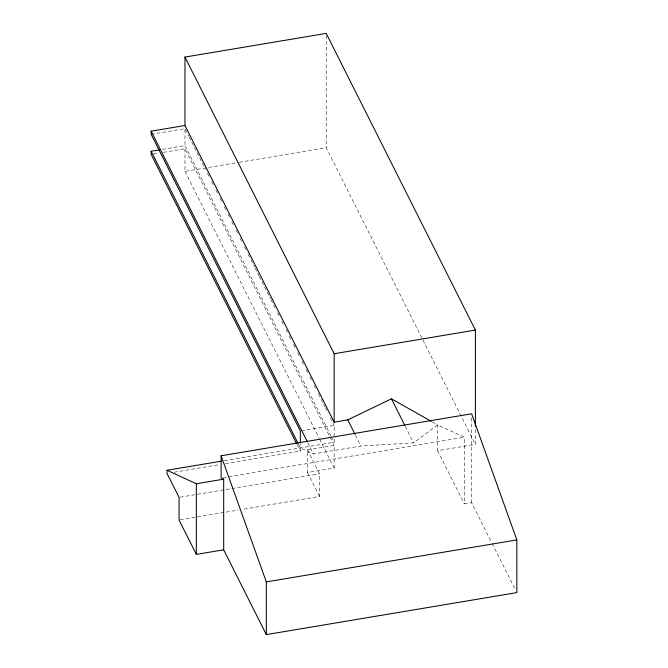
<?xml version="1.0" encoding="UTF-8"?>
<svg xmlns="http://www.w3.org/2000/svg" width="668" height="668" viewBox="0 0 668 668"><rect width="100%" height="100%" fill="white"/><g stroke="black" fill="none" stroke-linecap="round" stroke-linejoin="round"><path stroke-width="0.5" stroke-dasharray="3.34 2.5" d="M298.462 444.203L300.333 447.927L313.467 453.964L360.904 446.015L413.584 442.834L437.598 424.923L464.344 437.214L464.344 503.906L471.625 502.687L491.665 542.55M151.16 134.326L184.969 128.665L188.71 136.105M162.433 149.365L184.969 145.591L330.877 435.745M153.206 154.074L158.333 153.214M163.451 152.354L184.969 148.747L329.474 436.12M184.969 148.747L184.969 171.375L238.192 162.458M239.219 162.282L326.209 147.703L422.543 339.286M301.36 430.827L334.15 425.332L334.15 437.281M224.44 460.644L334.15 442.258L334.15 438.275M174.189 472.226L219.313 464.661M225.467 463.634L300.333 451.084L300.333 443.944M307.505 449.881L334.15 445.414L334.15 468.043L307.505 472.51L307.505 449.881L319.538 473.821L319.538 496.449L242.626 509.342M223.154 477.645L464.344 437.214M432.163 421.85L437.598 424.923L437.598 450.708L475.391 444.37L475.391 428.789M180.076 497.201L319.538 473.821M180.076 519.829L238.526 510.026M423.011 340.212L475.391 444.37M492.132 543.476L514.978 588.9M437.598 450.708L464.344 503.906M405.284 426.326L413.584 442.834M355.468 435.202L360.904 446.015M189.178 137.032L205.552 169.58M207.422 173.304L209.76 177.955M211.631 181.671L213.969 186.322M215.839 190.046L217.71 193.762M220.048 198.413L221.918 202.137M224.256 206.779L226.126 210.503M227.997 214.219L229.4 217.016M231.738 221.659L233.608 225.383M235.946 230.034L237.816 233.75M240.154 238.401L242.025 242.125M244.363 246.776L246.233 250.492M248.104 254.216L250.442 258.867M250.909 259.794L254.65 267.233M255.118 268.16L258.858 275.6M259.326 276.535L270.548 298.855M271.016 299.782L275.692 309.084M277.562 312.799L279.9 317.45M281.771 321.174L284.109 325.825M285.979 329.541L287.382 332.33M289.252 336.054L291.59 340.705M293.461 344.421L295.799 349.072M297.669 352.796L299.548 356.512M301.886 361.163L303.756 364.887M306.094 369.529L307.965 373.253M309.835 376.969L312.173 381.62M314.043 385.344L316.381 389.995M318.252 393.711L320.59 398.362M321.058 399.289L324.798 406.728M325.266 407.664L328.071 413.241M330.409 417.892L334.15 425.332M331.345 436.68L334.15 442.258M329.942 437.047L334.15 445.414M184.969 171.375L319.187 438.283M319.655 439.218L334.15 468.043M307.856 442.8L313.467 453.964M297.06 444.579L300.333 451.084M307.505 472.51L319.538 496.449M471.625 417.926L471.625 502.687M326.209 35.479L326.209 147.703M184.969 129.659L184.969 145.591"/><path stroke-width="1" d="M475.391 426.71L475.391 330.067L326.209 33.4L184.969 57.072L184.969 125.501L334.15 422.176L347.769 419.888L391.448 398.821L431.261 421.341M300.333 442.951L300.333 431.002L151.16 134.326L151.16 131.17L184.969 125.501M296.592 443.644L151.16 154.417L151.16 151.252L159.36 149.882M184.969 57.072L334.15 353.739L475.391 330.067M221.1 455.785L471.625 413.793L516.84 539.911L516.84 592.608L266.315 634.6L223.68 549.814L223.68 479.173L221.1 477.987L221.1 455.785L266.315 581.903L266.315 634.6M223.68 549.814L196.342 554.398L179.049 519.996L179.049 497.368L167.008 473.428L167.008 470.272L221.367 461.162M167.008 470.272L196.342 483.757L223.68 479.173M266.315 581.903L516.84 539.911M391.448 398.821L404.825 425.407M347.769 419.888L355.017 434.3M151.16 131.17L307.389 441.874M151.16 151.252L297.995 443.276M334.15 353.739L334.15 422.176M196.342 483.757L196.342 554.398"/></g></svg>
